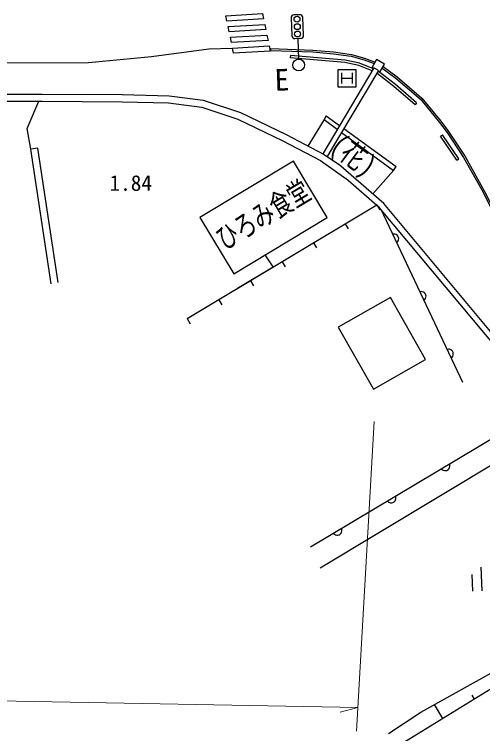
# Model space of a CAD drawing. Units: millimetres, scale not verified. Extents: x 40000 to 680000, y 20000 to 380000.
# Drawn here: x 459294 to 498943, y 230426 to 291277 of the extents above; entities that cross this region are included whole.
import ezdxf
from ezdxf.enums import TextEntityAlignment as Align

# ---------------------------------------------------------------- set-up
doc = ezdxf.new("R2010")
doc.units = ezdxf.units.MM
doc.header["$LTSCALE"] = 1000
for name, color, linetype, lineweight in [('M-BGD', 7, 'Continuous', 25), ('M-BGD-EXST', 7, 'Continuous', 25), ('M-STR-HTXT', 7, 'Continuous', 13), ('M-STR-STRC', 7, 'Continuous', 25)]:
    doc.layers.add(name, color=color, linetype=linetype, lineweight=lineweight)
doc.styles.add('ＭＳ ゴシック', font='')
doc.styles.get('ＭＳ ゴシック').set_extended_font_data('MS Gothic')

# ---------------------------------------------------------------- blocks, each defined once
blk = doc.blocks.new('circle')
at = {"color": 0, "linetype": 'Continuous', "lineweight": -2}
blk.add_circle((0, 0), 1.25, dxfattribs=at)

msp = doc.modelspace()

# ---------------------------------------------------------------- linework, layer by layer
at = {"layer": 'M-BGD'}
for p, q in [((482723, 290972), (482779, 289473)), ((483464, 291250), (482964, 291231)), ((483778, 289510), (483723, 291009)), ((483038, 289233), (483538, 289251)), ((483288, 289242), (483353, 287493)), ((470915, 287725), (475757, 288362)), ((475757, 288362), (477766, 288427)), ((480999, 288230), (481004, 288380)), ((465563, 287216), (470915, 287725)), ((448070, 287150), (465563, 287216)), ((489736, 286747), (485399, 279483)), ((490122, 286517), (489736, 286747)), ((490122, 286517), (485781, 279244)), ((490091, 286464), (490245, 286378)), ((448334, 284572), (461638, 284521)), ((461638, 284521), (468435, 284490)), ((468435, 284490), (472397, 284387)), ((472397, 284387), (475289, 284019)), ((448331, 283972), (461635, 283921)), ((460390, 281636), (461369, 283922)), ((461635, 283921), (468426, 283890)), ((468426, 283890), (472351, 283788)), ((472351, 283788), (475155, 283431)), ((475289, 284019), (478438, 282969)), ((475155, 283431), (478213, 282411)), ((478438, 282969), (482305, 281113)), ((478213, 282411), (482036, 280577)), ((485521, 282378), (484153, 280139)), ((485684, 282704), (485521, 282378)), ((485521, 282378), (486638, 281558)), ((485684, 282704), (486827, 281875)), ((460676, 279860), (460390, 281636)), ((487003, 281291), (491393, 278072)), ((487193, 281610), (491621, 278398)), ((482036, 280577), (485215, 278902)), ((482305, 281113), (485524, 279417)), ((461269, 279950), (460676, 279860)), ((463003, 268584), (461269, 279950)), ((462409, 268493), (460676, 279860)), ((485524, 279417), (486747, 278592)), ((485215, 278902), (487374, 277386)), ((491393, 278072), (491621, 278398)), ((489644, 276084), (491393, 278072)), ((473931, 265537), (489984, 275156)), ((489984, 275156), (490241, 274727)), ((497273, 260137), (490342, 274758)), ((487309, 273553), (487566, 273124)), ((491426, 272695), (491326, 272683)), ((491519, 272686), (491426, 272695)), ((491625, 272648), (491519, 272686)), ((491703, 272596), (491625, 272648)), ((491668, 271960), (491741, 272030)), ((491773, 272523), (491703, 272596)), ((491741, 272030), (491793, 272108)), ((491828, 272407), (491773, 272523)), ((491793, 272108), (491831, 272214)), ((491840, 272307), (491828, 272407)), ((491831, 272214), (491840, 272307)), ((484633, 271950), (484890, 271521)), ((481205, 269921), (480537, 270924)), ((481958, 270346), (482215, 269917)), ((478188, 268127), (481205, 269921)), ((479282, 268743), (479539, 268314)), ((493737, 267821), (493636, 267809)), ((493829, 267812), (493737, 267821)), ((493936, 267774), (493829, 267812)), ((494014, 267723), (493936, 267774)), ((476607, 267140), (476864, 266711)), ((491138, 267311), (486722, 264805)), ((494106, 262081), (491138, 267311)), ((493979, 267086), (494052, 267156)), ((494084, 267649), (494014, 267723)), ((494052, 267156), (494104, 267234)), ((494139, 267534), (494084, 267649)), ((494104, 267234), (494142, 267341)), ((494151, 267433), (494139, 267534)), ((494142, 267341), (494151, 267433)), ((473931, 265537), (474188, 265108)), ((486722, 264805), (489690, 259575)), ((496047, 262948), (495947, 262936)), ((496140, 262939), (496047, 262948)), ((496247, 262901), (496140, 262939)), ((496324, 262849), (496247, 262901)), ((496290, 262213), (496363, 262283)), ((496394, 262776), (496324, 262849)), ((496363, 262283), (496414, 262360)), ((496449, 262660), (496394, 262776)), ((496414, 262360), (496452, 262467)), ((496461, 262560), (496449, 262660)), ((496452, 262467), (496461, 262560)), ((489690, 259575), (494106, 262081)), ((502645, 257116), (484382, 246193)), ((485197, 244462), (505650, 256766)), ((496161, 253126), (496139, 253225)), ((495453, 252814), (495530, 252748)), ((495530, 252748), (495612, 252704)), ((495612, 252704), (495722, 252677)), ((495722, 252677), (495815, 252677)), ((495815, 252677), (495914, 252699)), ((495914, 252699), (496024, 252764)), ((496024, 252764), (496090, 252841)), ((496090, 252841), (496134, 252923)), ((496134, 252923), (496161, 253033)), ((496161, 253033), (496161, 253126)), ((491458, 250034), (491524, 250110)), ((491524, 250110), (491568, 250193)), ((491568, 250193), (491595, 250302)), ((491596, 250396), (491574, 250494)), ((491595, 250302), (491596, 250396)), ((490887, 250084), (490964, 250018)), ((490964, 250018), (491046, 249974)), ((491046, 249974), (491156, 249946)), ((491156, 249946), (491249, 249946)), ((491249, 249946), (491348, 249968)), ((491348, 249968), (491458, 250034)), ((487030, 247665), (487008, 247764)), ((487030, 247572), (487030, 247665)), ((486321, 247353), (486398, 247287)), ((486398, 247287), (486480, 247243)), ((486480, 247243), (486590, 247216)), ((486590, 247216), (486683, 247215)), ((486683, 247215), (486782, 247237)), ((486782, 247237), (486892, 247303)), ((486892, 247303), (486958, 247380)), ((486958, 247380), (487002, 247462)), ((487002, 247462), (487030, 247572)), ((498904, 242510), (498830, 244509)), ((498104, 242481), (498053, 243880)), ((493706, 232231), (509536, 241087)), ((504901, 237437), (491592, 229256)), ((498247, 233347), (498051, 233665)), ((495585, 231711), (494866, 232880)), ((490986, 230429), (493706, 232231))]:
    msp.add_line(p, q, dxfattribs=at)
for points in [[(477206, 291162), (480310, 291341), (480401, 290895), (477297, 290716)], [(477393, 290250), (480497, 290429), (480588, 289984), (477484, 289805)], [(477580, 289339), (480684, 289518), (480775, 289072), (477671, 288893)], [(477766, 288427), (480871, 288606), (480962, 288161), (477858, 287982)], [(485786, 274079), (482918, 278851), (475005, 274096), (477873, 269323)]]:
    msp.add_lwpolyline(points, close=True, dxfattribs=at)
for points in [[(480999, 288230), (484553, 288113), (486310, 287951), (487818, 287733), (488903, 287441), (489758, 287108)], [(481004, 288380), (484562, 288263), (486327, 288100), (487848, 287880), (488950, 287584), (489832, 287241)], [(490245, 286378), (490636, 287077), (489954, 287458), (489563, 286759), (489698, 286684)], [(490443, 286731), (491600, 285882), (493702, 284079), (495298, 282138), (495933, 281277), (497333, 279175), (498978, 276234), (499977, 274246), (500421, 273275)], [(490516, 286863), (491694, 285999), (493809, 284185), (495416, 282230), (496056, 281363), (497461, 279253), (499111, 276304), (500113, 274311), (500563, 273326)], [(501872, 261748), (490580, 275274), (486747, 278592)], [(501488, 261427), (490222, 274922), (487374, 277386)]]:
    msp.add_lwpolyline(points, dxfattribs=at)
for centre in [(483228, 290866), (483251, 290241), (483274, 289617)]:
    msp.add_circle(centre, 250, dxfattribs=at)
for centre, start, end in [((482973, 290982), 92.12218, 182.12218), ((483473, 291000), 2.12218, 92.12218), ((483029, 289483), 182.12218, 272.12218), ((483528, 289501), 272.12218, 2.12218)]:
    msp.add_arc(centre, 250, start, end, dxfattribs=at)
at = {"layer": 'M-BGD-EXST'}
for p, q in [((486704, 285124), (486704, 286624)), ((486704, 286624), (488204, 286624)), ((488204, 286624), (488204, 285124)), ((487004, 286324), (487004, 285424)), ((487904, 286324), (487904, 285424)), ((487004, 285874), (487904, 285874)), ((488204, 285124), (486704, 285124))]:
    msp.add_line(p, q, dxfattribs=at)
at = {"layer": 'M-STR-HTXT'}
for p, q in [((489770, 256835), (488261, 230635)), ((314880, 235778), (488376, 232646)), ((488376, 232646), (486869, 232253))]:
    msp.add_line(p, q, dxfattribs=at)
at = {"layer": 'M-STR-STRC'}
for p, q in [((482675, 287796), (482658, 287597)), ((491430, 285181), (489988, 286291)), ((493220, 283637), (491430, 285181)), ((493351, 283788), (493220, 283637)), ((495387, 280976), (495552, 281088)), ((496758, 278944), (495387, 280976)), ((496924, 279056), (495552, 281088)), ((496758, 278944), (496924, 279056))]:
    msp.add_line(p, q, dxfattribs=at)
for points in [[(489595, 286512), (488449, 286950), (487267, 287200), (482658, 287597)], [(489698, 286684), (488506, 287142), (487296, 287398), (482675, 287796)], [(493351, 283788), (491556, 285336), (490091, 286464)]]:
    msp.add_lwpolyline(points, dxfattribs=at)

# ---------------------------------------------------------------- block references
at = {"layer": 'M-BGD', "xscale": 400, "yscale": 400, "rotation": 270}
msp.add_blockref('circle', (483371, 286994), dxfattribs=at)

# ---------------------------------------------------------------- texts
at = {"layer": 'M-BGD', "style": 'ＭＳ ゴシック'}
msp.add_text('E', height=1833, rotation=2.122, dxfattribs=at).set_placement((481952, 285745), align=Align.MIDDLE_CENTER)
at = {"layer": 'M-BGD', "style": 'ＭＳ ゴシック', "width": 0.8}
msp.add_text('(花)', height=1833, rotation=323.5, dxfattribs=at).set_placement((485545, 279357), align=Align.BOTTOM_LEFT)
at = {"layer": 'M-BGD', "style": 'ＭＳ ゴシック'}
msp.add_text('1.84', height=1320, dxfattribs=at).set_placement((467354, 275953), align=Align.BOTTOM_LEFT)
at = {"layer": 'M-BGD', "style": 'ＭＳ ゴシック', "width": 0.7}
msp.add_text('ひろみ食堂', height=1833, rotation=30.969, dxfattribs=at).set_placement((481092, 273079), align=Align.BOTTOM_CENTER)

doc.saveas('drawing.dxf')
